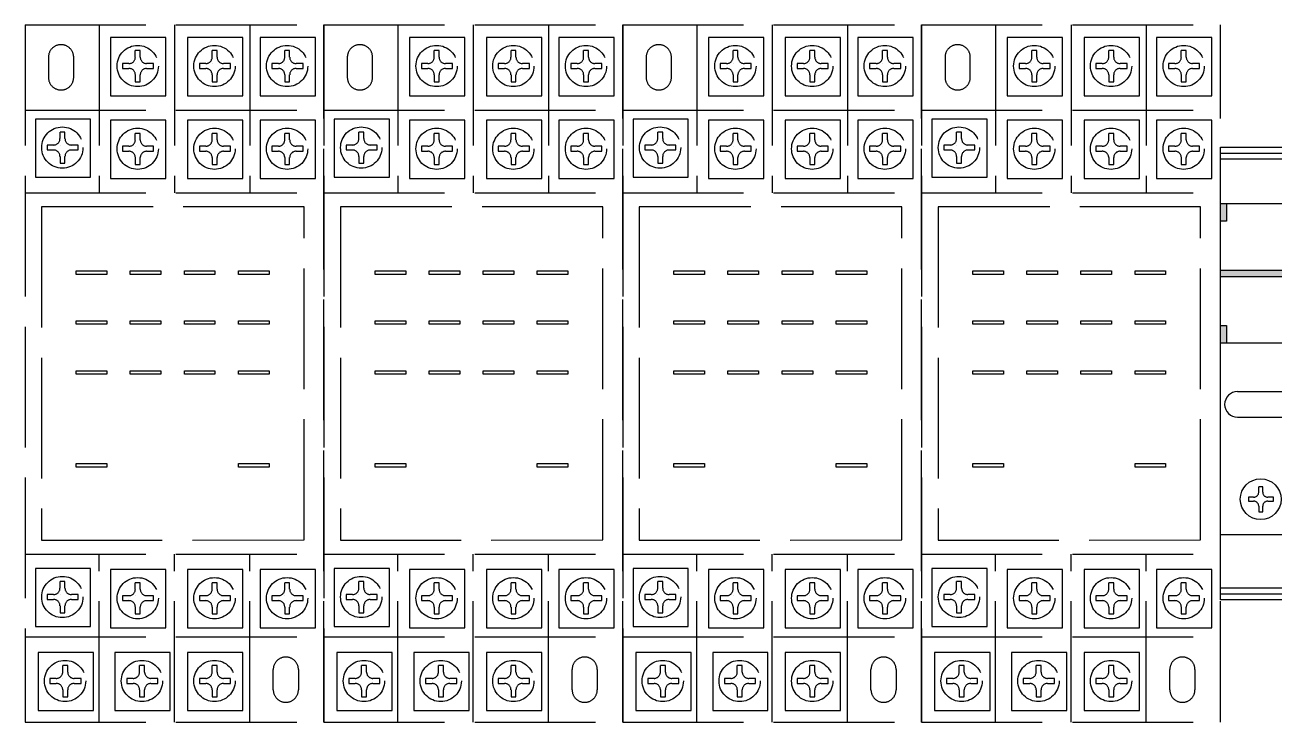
# Model space of a CAD drawing. Extents: x 389647 to 390647, y 333854 to 336054.
# Drawn here: x 389739.8 to 389864, y 334570.9 to 334640.2 of the extents above; entities that cross this region are included whole.
import ezdxf

# ---------------------------------------------------------------- set-up
doc = ezdxf.new("R2010")
doc.units = 0
doc.header["$MEASUREMENT"] = 0
doc.linetypes.add('ACAD_ISO02W100', pattern=[15, 12, -3])
doc.layers.add('Layer1', color=7, linetype='Continuous')
doc.layers.add('文字', color=3, linetype='Continuous')

# ---------------------------------------------------------------- blocks, each defined once
blk = doc.blocks.new('424299176141f1d7f-844f-4b45-918a-d4712c876380')
for points in [[(4.76, 79.85), (4.76, 80.45), (3.01, 80.45), (3.01, 79.85)], [(9.62, 73), (10.28, 73), (10.28, 80.45), (9.62, 80.45)], [(15.15, 80.45), (15.15, 79.85), (16.9, 79.85), (16.9, 80.45)]]:
    blk.add_hatch(color=7).paths.add_polyline_path(points)
at = {"color": 0}
for p, q in [((-21.91, 80.45), (-21.91, 72.45)), ((-21.31, 80.45), (-21.31, 72.45)), ((-16.02, 80.45), (-16.02, 72.45)), ((21.33, 80.45), (21.33, 72.45)), ((21.92, 80.45), (21.92, 72.45)), ((-4.35, 78.75), (-4.35, 72.45)), ((-1.78, 78.75), (-1.78, 72.45))]:
    blk.add_line(p, q, dxfattribs=at)
at = {"color": 0, "elevation": 0}
for points in [[(22.5, 80.45), (22.5, 72.45), (-22.5, 72.45), (-22.5, 80.45)], [(16.9, 80.45), (16.9, 72.45), (3.01, 72.45), (3.01, 80.45)], [(4.76, 80.45), (4.76, 79.85), (3.01, 79.85), (3.01, 80.45)], [(10.28, 80.45), (10.28, 73), (9.62, 73), (9.62, 80.45)], [(16.9, 80.45), (16.9, 79.85), (15.15, 79.85), (15.15, 80.45)]]:
    blk.add_lwpolyline(points, close=True, dxfattribs=at)
at = {"color": 0}
blk.add_arc((-3.07, 78.75), 1.28, 0, 180, dxfattribs=at)
at = {"layer": 'Layer1', "color": 7, "lineweight": -3, "ltscale": 50}
blk.add_circle((-12.5, 76.45), 2.03, dxfattribs=at)
at = {"layer": '文字', "color": 0, "linetype": 'ACAD_ISO02W100'}
for p, q in [((34.65, 199.25), (-34.65, 199.25)), ((-34.65, 199.25), (-34.65, 169.55)), ((-34.65, 199.25), (-34.65, 169.55)), ((-26.18, 199.25), (-26.18, 169.55)), ((-17.96, 199.25), (-17.96, 169.55)), ((17.96, 199.25), (17.96, 169.55)), ((26.18, 199.25), (26.18, 169.55)), ((34.65, 199.25), (34.65, 169.55)), ((-30.81, 196.77), (-30.81, 196.14)), ((-30.32, 196.77), (-30.81, 196.77)), ((-30.32, 196.14), (-30.32, 196.77)), ((-22.46, 197.05), (-22.46, 196.41)), ((-21.97, 197.05), (-22.46, 197.05)), ((-21.97, 196.41), (-21.97, 197.05)), ((22.22, 197.05), (22.22, 196.41)), ((22.71, 197.05), (22.22, 197.05)), ((22.71, 196.41), (22.71, 197.05)), ((-31.45, 195.5), (-32.13, 195.5)), ((-32.13, 195.5), (-32.13, 195.01)), ((-32.13, 195.01), (-31.45, 195.01)), ((-30.32, 195.5), (-30.32, 195.5)), ((-29.68, 195.5), (-29.04, 195.5)), ((-29.68, 195.01), (-29.04, 195.01)), ((-29.04, 195.01), (-29.04, 195.5)), ((-23.1, 195.77), (-23.78, 195.77)), ((-23.78, 195.77), (-23.78, 195.28)), ((-23.78, 195.28), (-23.1, 195.28)), ((-21.97, 195.77), (-21.97, 195.77)), ((-21.34, 195.77), (-20.69, 195.77)), ((-21.34, 195.28), (-20.69, 195.28)), ((-20.69, 195.28), (-20.69, 195.77)), ((21.58, 195.77), (20.9, 195.77)), ((20.9, 195.77), (20.9, 195.28)), ((20.9, 195.28), (21.58, 195.28)), ((22.71, 195.77), (22.71, 195.77)), ((23.35, 195.77), (23.99, 195.77)), ((23.35, 195.28), (23.99, 195.28)), ((23.99, 195.28), (23.99, 195.77)), ((-30.81, 194.37), (-30.81, 193.68)), ((-30.81, 193.68), (-30.32, 193.68)), ((-30.32, 193.68), (-30.32, 194.37)), ((-22.46, 194.64), (-22.46, 193.96)), ((-22.46, 193.96), (-21.97, 193.96)), ((-21.97, 193.96), (-21.97, 194.64)), ((22.22, 194.64), (22.22, 193.96)), ((22.22, 193.96), (22.71, 193.96)), ((22.71, 193.96), (22.71, 194.64)), ((-34.65, 191.89), (-17.96, 191.89)), ((34.65, 191.89), (17.96, 191.89)), ((-30.81, 189.14), (-30.81, 188.5)), ((-30.32, 189.14), (-30.81, 189.14)), ((-30.32, 188.5), (-30.32, 189.14)), ((-22.58, 189.56), (-22.58, 188.92)), ((-22.09, 189.56), (-22.58, 189.56)), ((-22.09, 188.92), (-22.09, 189.56)), ((22.1, 189.56), (22.1, 188.92)), ((22.59, 189.56), (22.1, 189.56)), ((22.59, 188.92), (22.59, 189.56)), ((30.33, 189.56), (30.33, 188.92)), ((30.82, 189.56), (30.33, 189.56)), ((30.82, 188.92), (30.82, 189.56)), ((-31.45, 187.86), (-32.13, 187.86)), ((-32.13, 187.86), (-32.13, 187.37)), ((-30.32, 187.86), (-30.32, 187.86)), ((-29.68, 187.86), (-29.04, 187.86)), ((-29.04, 187.37), (-29.04, 187.86)), ((-23.22, 188.29), (-23.9, 188.29)), ((-23.9, 188.29), (-23.9, 187.8)), ((-23.9, 187.8), (-23.22, 187.8)), ((-22.09, 188.29), (-22.09, 188.29)), ((-21.45, 188.29), (-20.81, 188.29)), ((-21.45, 187.8), (-20.81, 187.8)), ((-20.81, 187.8), (-20.81, 188.29)), ((21.46, 188.29), (20.78, 188.29)), ((20.78, 188.29), (20.78, 187.8)), ((20.78, 187.8), (21.46, 187.8)), ((22.59, 188.29), (22.59, 188.29)), ((23.23, 188.29), (23.87, 188.29)), ((23.23, 187.8), (23.87, 187.8)), ((23.87, 187.8), (23.87, 188.29)), ((29.69, 188.29), (29.01, 188.29)), ((29.01, 188.29), (29.01, 187.8)), ((29.01, 187.8), (29.69, 187.8)), ((30.82, 188.29), (30.82, 188.29)), ((31.45, 188.29), (32.1, 188.29)), ((31.45, 187.8), (32.1, 187.8)), ((32.1, 187.8), (32.1, 188.29)), ((-32.13, 187.37), (-31.45, 187.37)), ((-30.81, 186.73), (-30.81, 186.04)), ((-30.32, 186.04), (-30.32, 186.73)), ((-29.68, 187.37), (-29.04, 187.37)), ((-22.58, 187.16), (-22.58, 186.47)), ((-22.58, 186.47), (-22.09, 186.47)), ((-22.09, 186.47), (-22.09, 187.16)), ((22.1, 187.16), (22.1, 186.47)), ((22.1, 186.47), (22.59, 186.47)), ((22.59, 186.47), (22.59, 187.16)), ((30.33, 187.16), (30.33, 186.47)), ((30.33, 186.47), (30.82, 186.47)), ((30.82, 186.47), (30.82, 187.16)), ((-30.81, 186.04), (-30.32, 186.04)), ((-34.65, 184.4), (-17.96, 184.4)), ((34.65, 184.4), (17.96, 184.4)), ((-30.81, 181.92), (-30.81, 181.29)), ((-30.32, 181.92), (-30.81, 181.92)), ((-30.32, 181.29), (-30.32, 181.92)), ((-22.58, 181.92), (-22.58, 181.29)), ((-22.09, 181.92), (-22.58, 181.92)), ((-22.09, 181.29), (-22.09, 181.92)), ((22.1, 181.92), (22.1, 181.29)), ((22.59, 181.92), (22.1, 181.92)), ((22.59, 181.29), (22.59, 181.92)), ((30.33, 181.92), (30.33, 181.29)), ((30.82, 181.92), (30.33, 181.92)), ((30.82, 181.29), (30.82, 181.92)), ((-31.45, 180.65), (-32.13, 180.65)), ((-32.13, 180.65), (-32.13, 180.16)), ((-32.13, 180.16), (-31.45, 180.16)), ((-30.32, 180.65), (-30.32, 180.65)), ((-29.68, 180.65), (-29.04, 180.65)), ((-29.68, 180.16), (-29.04, 180.16)), ((-29.04, 180.16), (-29.04, 180.65)), ((-23.22, 180.65), (-23.9, 180.65)), ((-23.9, 180.65), (-23.9, 180.16)), ((-23.9, 180.16), (-23.22, 180.16)), ((-22.09, 180.65), (-22.09, 180.65)), ((-21.45, 180.65), (-20.81, 180.65)), ((-21.45, 180.16), (-20.81, 180.16)), ((-20.81, 180.16), (-20.81, 180.65)), ((21.46, 180.65), (20.78, 180.65)), ((20.78, 180.65), (20.78, 180.16)), ((20.78, 180.16), (21.46, 180.16)), ((22.59, 180.65), (22.59, 180.65)), ((23.23, 180.65), (23.87, 180.65)), ((23.23, 180.16), (23.87, 180.16)), ((23.87, 180.16), (23.87, 180.65)), ((29.69, 180.65), (29.01, 180.65)), ((29.01, 180.65), (29.01, 180.16)), ((29.01, 180.16), (29.69, 180.16)), ((30.82, 180.65), (30.82, 180.65)), ((31.45, 180.65), (32.1, 180.65)), ((31.45, 180.16), (32.1, 180.16)), ((32.1, 180.16), (32.1, 180.65)), ((-30.81, 179.52), (-30.81, 178.83)), ((-30.81, 178.83), (-30.32, 178.83)), ((-30.32, 178.83), (-30.32, 179.52)), ((-22.58, 179.52), (-22.58, 178.83)), ((-22.58, 178.83), (-22.09, 178.83)), ((-22.09, 178.83), (-22.09, 179.52)), ((22.1, 179.52), (22.1, 178.83)), ((22.1, 178.83), (22.59, 178.83)), ((22.59, 178.83), (22.59, 179.52)), ((30.33, 179.52), (30.33, 178.83)), ((30.33, 178.83), (30.82, 178.83)), ((30.82, 178.83), (30.82, 179.52)), ((-34.65, 176.92), (-17.96, 176.92)), ((34.65, 176.92), (17.96, 176.92)), ((-22.58, 174.71), (-22.58, 174.07)), ((-22.09, 174.71), (-22.58, 174.71)), ((-22.09, 174.07), (-22.09, 174.71)), ((22.1, 174.71), (22.1, 174.07)), ((22.59, 174.71), (22.1, 174.71)), ((22.59, 174.07), (22.59, 174.71)), ((30.33, 174.71), (30.33, 174.07)), ((30.82, 174.71), (30.33, 174.71)), ((30.82, 174.07), (30.82, 174.71)), ((-23.22, 173.44), (-23.9, 173.44)), ((-23.9, 173.44), (-23.9, 172.95)), ((-23.9, 172.95), (-23.22, 172.95)), ((-22.09, 173.44), (-22.09, 173.44)), ((-21.45, 173.44), (-20.81, 173.44)), ((-21.45, 172.95), (-20.81, 172.95)), ((-20.81, 172.95), (-20.81, 173.44)), ((21.46, 173.44), (20.78, 173.44)), ((20.78, 173.44), (20.78, 172.95)), ((20.78, 172.95), (21.46, 172.95)), ((22.59, 173.44), (22.59, 173.44)), ((23.23, 173.44), (23.87, 173.44)), ((23.23, 172.95), (23.87, 172.95)), ((23.87, 172.95), (23.87, 173.44)), ((29.69, 173.44), (29.01, 173.44)), ((29.01, 173.44), (29.01, 172.95)), ((29.01, 172.95), (29.69, 172.95)), ((30.82, 173.44), (30.82, 173.44)), ((31.45, 173.44), (32.1, 173.44)), ((31.45, 172.95), (32.1, 172.95)), ((32.1, 172.95), (32.1, 173.44)), ((-22.58, 172.31), (-22.58, 171.62)), ((-22.58, 171.62), (-22.09, 171.62)), ((-22.09, 171.62), (-22.09, 172.31)), ((22.1, 172.31), (22.1, 171.62)), ((22.1, 171.62), (22.59, 171.62)), ((22.59, 171.62), (22.59, 172.31)), ((30.33, 172.31), (30.33, 171.62)), ((30.33, 171.62), (30.82, 171.62)), ((30.82, 171.62), (30.82, 172.31)), ((-34.65, 169.55), (34.65, 169.55)), ((34.65, 169.55), (-34.65, 169.55)), ((-34.65, 169.55), (-34.65, 139.85)), ((-34.65, 169.55), (-34.65, 139.85)), ((-26.18, 169.55), (-26.18, 139.85)), ((-17.96, 169.55), (-17.96, 139.85)), ((17.96, 169.55), (17.96, 139.85)), ((26.18, 169.55), (26.18, 139.85)), ((34.65, 169.55), (34.65, 139.85)), ((-30.81, 167.07), (-30.81, 166.44)), ((-30.32, 167.07), (-30.81, 167.07)), ((-30.32, 166.44), (-30.32, 167.07)), ((-22.46, 167.35), (-22.46, 166.71)), ((-21.97, 167.35), (-22.46, 167.35)), ((-21.97, 166.71), (-21.97, 167.35)), ((22.22, 167.35), (22.22, 166.71)), ((22.71, 167.35), (22.22, 167.35)), ((22.71, 166.71), (22.71, 167.35)), ((-31.45, 165.8), (-32.13, 165.8)), ((-32.13, 165.8), (-32.13, 165.31)), ((-32.13, 165.31), (-31.45, 165.31)), ((-30.32, 165.8), (-30.32, 165.8)), ((-29.68, 165.8), (-29.04, 165.8)), ((-29.68, 165.31), (-29.04, 165.31)), ((-29.04, 165.31), (-29.04, 165.8)), ((-23.1, 166.07), (-23.78, 166.07)), ((-23.78, 166.07), (-23.78, 165.58)), ((-23.78, 165.58), (-23.1, 165.58)), ((-21.97, 166.07), (-21.97, 166.07)), ((-21.34, 166.07), (-20.69, 166.07)), ((-21.34, 165.58), (-20.69, 165.58)), ((-20.69, 165.58), (-20.69, 166.07)), ((21.58, 166.07), (20.9, 166.07)), ((20.9, 166.07), (20.9, 165.58)), ((20.9, 165.58), (21.58, 165.58)), ((22.71, 166.07), (22.71, 166.07)), ((23.35, 166.07), (23.99, 166.07)), ((23.35, 165.58), (23.99, 165.58)), ((23.99, 165.58), (23.99, 166.07)), ((-30.81, 164.67), (-30.81, 163.98)), ((-30.81, 163.98), (-30.32, 163.98)), ((-30.32, 163.98), (-30.32, 164.67)), ((-22.46, 164.94), (-22.46, 164.26)), ((-22.46, 164.26), (-21.97, 164.26)), ((-21.97, 164.26), (-21.97, 164.94)), ((22.22, 164.94), (22.22, 164.26)), ((22.22, 164.26), (22.71, 164.26)), ((22.71, 164.26), (22.71, 164.94)), ((-34.65, 162.19), (-17.96, 162.19)), ((34.65, 162.19), (17.96, 162.19)), ((-30.81, 159.44), (-30.81, 158.8)), ((-30.32, 159.44), (-30.81, 159.44)), ((-30.32, 158.8), (-30.32, 159.44)), ((-22.58, 159.86), (-22.58, 159.22)), ((-22.09, 159.86), (-22.58, 159.86)), ((-22.09, 159.22), (-22.09, 159.86)), ((22.1, 159.86), (22.1, 159.22)), ((22.59, 159.86), (22.1, 159.86)), ((22.59, 159.22), (22.59, 159.86)), ((30.33, 159.86), (30.33, 159.22)), ((30.82, 159.86), (30.33, 159.86)), ((30.82, 159.22), (30.82, 159.86)), ((-31.45, 158.16), (-32.13, 158.16)), ((-32.13, 158.16), (-32.13, 157.67)), ((-32.13, 157.67), (-31.45, 157.67)), ((-30.32, 158.16), (-30.32, 158.16)), ((-29.68, 158.16), (-29.04, 158.16)), ((-29.68, 157.67), (-29.04, 157.67)), ((-29.04, 157.67), (-29.04, 158.16)), ((-23.22, 158.59), (-23.9, 158.59)), ((-23.9, 158.59), (-23.9, 158.1)), ((-23.9, 158.1), (-23.22, 158.1)), ((-22.09, 158.59), (-22.09, 158.59)), ((-21.45, 158.59), (-20.81, 158.59)), ((-21.45, 158.1), (-20.81, 158.1)), ((-20.81, 158.1), (-20.81, 158.59)), ((21.46, 158.59), (20.78, 158.59)), ((20.78, 158.59), (20.78, 158.1)), ((20.78, 158.1), (21.46, 158.1)), ((22.59, 158.59), (22.59, 158.59)), ((23.23, 158.59), (23.87, 158.59)), ((23.23, 158.1), (23.87, 158.1)), ((23.87, 158.1), (23.87, 158.59)), ((29.69, 158.59), (29.01, 158.59)), ((29.01, 158.59), (29.01, 158.1)), ((29.01, 158.1), (29.69, 158.1)), ((30.82, 158.59), (30.82, 158.59)), ((31.45, 158.59), (32.1, 158.59)), ((31.45, 158.1), (32.1, 158.1)), ((32.1, 158.1), (32.1, 158.59)), ((-30.81, 157.03), (-30.81, 156.34)), ((-30.32, 156.34), (-30.32, 157.03)), ((-22.58, 157.46), (-22.58, 156.77)), ((-22.58, 156.77), (-22.09, 156.77)), ((-22.09, 156.77), (-22.09, 157.46)), ((22.1, 157.46), (22.1, 156.77)), ((22.1, 156.77), (22.59, 156.77)), ((22.59, 156.77), (22.59, 157.46)), ((30.33, 157.46), (30.33, 156.77)), ((30.33, 156.77), (30.82, 156.77)), ((30.82, 156.77), (30.82, 157.46)), ((-30.81, 156.34), (-30.32, 156.34)), ((-34.65, 154.7), (-17.96, 154.7)), ((34.65, 154.7), (17.96, 154.7)), ((-30.81, 152.22), (-30.81, 151.59)), ((-30.32, 152.22), (-30.81, 152.22)), ((-30.32, 151.59), (-30.32, 152.22)), ((-22.58, 152.22), (-22.58, 151.59)), ((-22.09, 152.22), (-22.58, 152.22)), ((-22.09, 151.59), (-22.09, 152.22)), ((22.1, 152.22), (22.1, 151.59)), ((22.59, 152.22), (22.1, 152.22)), ((22.59, 151.59), (22.59, 152.22)), ((30.33, 152.22), (30.33, 151.59)), ((30.82, 152.22), (30.33, 152.22)), ((30.82, 151.59), (30.82, 152.22)), ((-31.45, 150.95), (-32.13, 150.95)), ((-32.13, 150.95), (-32.13, 150.46)), ((-32.13, 150.46), (-31.45, 150.46)), ((-30.32, 150.95), (-30.32, 150.95)), ((-29.68, 150.95), (-29.04, 150.95)), ((-29.68, 150.46), (-29.04, 150.46)), ((-29.04, 150.46), (-29.04, 150.95)), ((-23.22, 150.95), (-23.9, 150.95)), ((-23.9, 150.95), (-23.9, 150.46)), ((-23.9, 150.46), (-23.22, 150.46)), ((-22.09, 150.95), (-22.09, 150.95)), ((-21.45, 150.95), (-20.81, 150.95)), ((-21.45, 150.46), (-20.81, 150.46)), ((-20.81, 150.46), (-20.81, 150.95)), ((21.46, 150.95), (20.78, 150.95)), ((20.78, 150.95), (20.78, 150.46)), ((20.78, 150.46), (21.46, 150.46)), ((22.59, 150.95), (22.59, 150.95)), ((23.23, 150.95), (23.87, 150.95)), ((23.23, 150.46), (23.87, 150.46)), ((23.87, 150.46), (23.87, 150.95)), ((29.69, 150.95), (29.01, 150.95)), ((29.01, 150.95), (29.01, 150.46)), ((29.01, 150.46), (29.69, 150.46)), ((30.82, 150.95), (30.82, 150.95)), ((31.45, 150.95), (32.1, 150.95)), ((31.45, 150.46), (32.1, 150.46)), ((32.1, 150.46), (32.1, 150.95)), ((-30.81, 149.82), (-30.81, 149.13)), ((-30.81, 149.13), (-30.32, 149.13)), ((-30.32, 149.13), (-30.32, 149.82)), ((-22.58, 149.82), (-22.58, 149.13)), ((-22.58, 149.13), (-22.09, 149.13)), ((-22.09, 149.13), (-22.09, 149.82)), ((22.1, 149.82), (22.1, 149.13)), ((22.1, 149.13), (22.59, 149.13)), ((22.59, 149.13), (22.59, 149.82)), ((30.33, 149.82), (30.33, 149.13)), ((30.33, 149.13), (30.82, 149.13)), ((30.82, 149.13), (30.82, 149.82)), ((-34.65, 147.22), (-17.96, 147.22)), ((34.65, 147.22), (17.96, 147.22)), ((-22.58, 145.01), (-22.58, 144.37)), ((-22.09, 145.01), (-22.58, 145.01)), ((-22.09, 144.37), (-22.09, 145.01)), ((22.1, 145.01), (22.1, 144.37)), ((22.59, 145.01), (22.1, 145.01)), ((22.59, 144.37), (22.59, 145.01)), ((30.33, 145.01), (30.33, 144.37)), ((30.82, 145.01), (30.33, 145.01)), ((30.82, 144.37), (30.82, 145.01)), ((-23.22, 143.74), (-23.9, 143.74)), ((-23.9, 143.74), (-23.9, 143.25)), ((-23.9, 143.25), (-23.22, 143.25)), ((-22.09, 143.74), (-22.09, 143.74)), ((-21.45, 143.74), (-20.81, 143.74)), ((-21.45, 143.25), (-20.81, 143.25)), ((-20.81, 143.25), (-20.81, 143.74)), ((21.46, 143.74), (20.78, 143.74)), ((20.78, 143.74), (20.78, 143.25)), ((20.78, 143.25), (21.46, 143.25)), ((22.59, 143.74), (22.59, 143.74)), ((23.23, 143.74), (23.87, 143.74)), ((23.23, 143.25), (23.87, 143.25)), ((23.87, 143.25), (23.87, 143.74)), ((29.69, 143.74), (29.01, 143.74)), ((29.01, 143.74), (29.01, 143.25)), ((29.01, 143.25), (29.69, 143.25)), ((30.82, 143.74), (30.82, 143.74)), ((31.45, 143.74), (32.1, 143.74)), ((31.45, 143.25), (32.1, 143.25)), ((32.1, 143.25), (32.1, 143.74)), ((-22.58, 142.61), (-22.58, 141.92)), ((-22.58, 141.92), (-22.09, 141.92)), ((-22.09, 141.92), (-22.09, 142.61)), ((22.1, 142.61), (22.1, 141.92)), ((22.1, 141.92), (22.59, 141.92)), ((22.59, 141.92), (22.59, 142.61)), ((30.33, 142.61), (30.33, 141.92)), ((30.33, 141.92), (30.82, 141.92)), ((30.82, 141.92), (30.82, 142.61)), ((-34.65, 139.85), (34.65, 139.85)), ((34.65, 139.85), (-34.65, 139.85)), ((-34.65, 139.85), (-34.65, 110.15)), ((-34.65, 139.85), (-34.65, 110.15)), ((-26.18, 139.85), (-26.18, 110.15)), ((-17.96, 139.85), (-17.96, 110.15)), ((17.96, 139.85), (17.96, 110.15)), ((26.18, 139.85), (26.18, 110.15)), ((34.65, 139.85), (34.65, 110.15)), ((-30.81, 137.37), (-30.81, 136.74)), ((-30.32, 137.37), (-30.81, 137.37)), ((-30.32, 136.74), (-30.32, 137.37)), ((-22.46, 137.65), (-22.46, 137.01)), ((-21.97, 137.65), (-22.46, 137.65)), ((-21.97, 137.01), (-21.97, 137.65)), ((22.22, 137.65), (22.22, 137.01)), ((22.71, 137.65), (22.22, 137.65)), ((22.71, 137.01), (22.71, 137.65)), ((-31.45, 136.1), (-32.13, 136.1)), ((-32.13, 136.1), (-32.13, 135.61)), ((-32.13, 135.61), (-31.45, 135.61)), ((-30.32, 136.1), (-30.32, 136.1)), ((-29.68, 136.1), (-29.04, 136.1)), ((-29.68, 135.61), (-29.04, 135.61)), ((-29.04, 135.61), (-29.04, 136.1)), ((-23.1, 136.37), (-23.78, 136.37)), ((-23.78, 136.37), (-23.78, 135.88)), ((-23.78, 135.88), (-23.1, 135.88)), ((-21.97, 136.37), (-21.97, 136.37)), ((-21.34, 136.37), (-20.69, 136.37)), ((-21.34, 135.88), (-20.69, 135.88)), ((-20.69, 135.88), (-20.69, 136.37)), ((21.58, 136.37), (20.9, 136.37)), ((20.9, 136.37), (20.9, 135.88)), ((20.9, 135.88), (21.58, 135.88)), ((22.71, 136.37), (22.71, 136.37)), ((23.35, 136.37), (23.99, 136.37)), ((23.35, 135.88), (23.99, 135.88)), ((23.99, 135.88), (23.99, 136.37)), ((-30.81, 134.97), (-30.81, 134.28)), ((-30.81, 134.28), (-30.32, 134.28)), ((-30.32, 134.28), (-30.32, 134.97)), ((-22.46, 135.24), (-22.46, 134.56)), ((-22.46, 134.56), (-21.97, 134.56)), ((-21.97, 134.56), (-21.97, 135.24)), ((22.22, 135.24), (22.22, 134.56)), ((22.22, 134.56), (22.71, 134.56)), ((22.71, 134.56), (22.71, 135.24)), ((-34.65, 132.49), (-17.96, 132.49)), ((34.65, 132.49), (17.96, 132.49)), ((-30.81, 129.74), (-30.81, 129.1)), ((-30.32, 129.74), (-30.81, 129.74)), ((-30.32, 129.1), (-30.32, 129.74)), ((-22.58, 130.16), (-22.58, 129.52)), ((-22.09, 130.16), (-22.58, 130.16)), ((-22.09, 129.52), (-22.09, 130.16)), ((22.1, 130.16), (22.1, 129.52)), ((22.59, 130.16), (22.1, 130.16)), ((22.59, 129.52), (22.59, 130.16)), ((30.33, 130.16), (30.33, 129.52)), ((30.82, 130.16), (30.33, 130.16)), ((30.82, 129.52), (30.82, 130.16)), ((-31.45, 128.46), (-32.13, 128.46)), ((-32.13, 128.46), (-32.13, 127.97)), ((-32.13, 127.97), (-31.45, 127.97)), ((-30.32, 128.46), (-30.32, 128.46)), ((-29.68, 128.46), (-29.04, 128.46)), ((-29.68, 127.97), (-29.04, 127.97)), ((-29.04, 127.97), (-29.04, 128.46)), ((-23.22, 128.89), (-23.9, 128.89)), ((-23.9, 128.89), (-23.9, 128.4)), ((-23.9, 128.4), (-23.22, 128.4)), ((-22.09, 128.89), (-22.09, 128.89)), ((-21.45, 128.89), (-20.81, 128.89)), ((-21.45, 128.4), (-20.81, 128.4)), ((-20.81, 128.4), (-20.81, 128.89)), ((21.46, 128.89), (20.78, 128.89)), ((20.78, 128.89), (20.78, 128.4)), ((20.78, 128.4), (21.46, 128.4)), ((22.59, 128.89), (22.59, 128.89)), ((23.23, 128.89), (23.87, 128.89)), ((23.23, 128.4), (23.87, 128.4)), ((23.87, 128.4), (23.87, 128.89)), ((29.69, 128.89), (29.01, 128.89)), ((29.01, 128.89), (29.01, 128.4)), ((29.01, 128.4), (29.69, 128.4)), ((30.82, 128.89), (30.82, 128.89)), ((31.45, 128.89), (32.1, 128.89)), ((31.45, 128.4), (32.1, 128.4)), ((32.1, 128.4), (32.1, 128.89)), ((-30.81, 127.33), (-30.81, 126.64)), ((-30.81, 126.64), (-30.32, 126.64)), ((-30.32, 126.64), (-30.32, 127.33)), ((-22.58, 127.76), (-22.58, 127.07)), ((-22.58, 127.07), (-22.09, 127.07)), ((-22.09, 127.07), (-22.09, 127.76)), ((22.1, 127.76), (22.1, 127.07)), ((22.1, 127.07), (22.59, 127.07)), ((22.59, 127.07), (22.59, 127.76)), ((30.33, 127.76), (30.33, 127.07)), ((30.33, 127.07), (30.82, 127.07)), ((30.82, 127.07), (30.82, 127.76)), ((-34.65, 125), (-17.96, 125)), ((34.65, 125), (17.96, 125)), ((-30.81, 122.52), (-30.81, 121.89)), ((-30.32, 122.52), (-30.81, 122.52)), ((-30.32, 121.89), (-30.32, 122.52)), ((-22.58, 122.52), (-22.58, 121.89)), ((-22.09, 122.52), (-22.58, 122.52)), ((-22.09, 121.89), (-22.09, 122.52)), ((22.1, 122.52), (22.1, 121.89)), ((22.59, 122.52), (22.1, 122.52)), ((22.59, 121.89), (22.59, 122.52)), ((30.33, 122.52), (30.33, 121.89)), ((30.82, 122.52), (30.33, 122.52)), ((30.82, 121.89), (30.82, 122.52)), ((-31.45, 121.25), (-32.13, 121.25)), ((-32.13, 121.25), (-32.13, 120.76)), ((-32.13, 120.76), (-31.45, 120.76)), ((-30.32, 121.25), (-30.32, 121.25)), ((-29.68, 121.25), (-29.04, 121.25)), ((-29.68, 120.76), (-29.04, 120.76)), ((-29.04, 120.76), (-29.04, 121.25)), ((-23.22, 121.25), (-23.9, 121.25)), ((-23.9, 121.25), (-23.9, 120.76)), ((-23.9, 120.76), (-23.22, 120.76)), ((-22.09, 121.25), (-22.09, 121.25)), ((-21.45, 121.25), (-20.81, 121.25)), ((-21.45, 120.76), (-20.81, 120.76)), ((-20.81, 120.76), (-20.81, 121.25)), ((21.46, 121.25), (20.78, 121.25)), ((20.78, 121.25), (20.78, 120.76)), ((20.78, 120.76), (21.46, 120.76)), ((22.59, 121.25), (22.59, 121.25)), ((23.23, 121.25), (23.87, 121.25)), ((23.23, 120.76), (23.87, 120.76)), ((23.87, 120.76), (23.87, 121.25)), ((29.69, 121.25), (29.01, 121.25)), ((29.01, 121.25), (29.01, 120.76)), ((29.01, 120.76), (29.69, 120.76)), ((30.82, 121.25), (30.82, 121.25)), ((31.45, 121.25), (32.1, 121.25)), ((31.45, 120.76), (32.1, 120.76)), ((32.1, 120.76), (32.1, 121.25)), ((-30.81, 120.12), (-30.81, 119.43)), ((-30.81, 119.43), (-30.32, 119.43)), ((-30.32, 119.43), (-30.32, 120.12)), ((-22.58, 120.12), (-22.58, 119.43)), ((-22.58, 119.43), (-22.09, 119.43)), ((-22.09, 119.43), (-22.09, 120.12)), ((22.1, 120.12), (22.1, 119.43)), ((22.1, 119.43), (22.59, 119.43)), ((22.59, 119.43), (22.59, 120.12)), ((30.33, 120.12), (30.33, 119.43)), ((30.33, 119.43), (30.82, 119.43)), ((30.82, 119.43), (30.82, 120.12)), ((-34.65, 117.52), (-17.96, 117.52)), ((34.65, 117.52), (17.96, 117.52)), ((-22.58, 115.31), (-22.58, 114.67)), ((-22.09, 115.31), (-22.58, 115.31)), ((-22.09, 114.67), (-22.09, 115.31)), ((22.1, 115.31), (22.1, 114.67)), ((22.59, 115.31), (22.1, 115.31)), ((22.59, 114.67), (22.59, 115.31)), ((30.33, 115.31), (30.33, 114.67)), ((30.82, 115.31), (30.33, 115.31)), ((30.82, 114.67), (30.82, 115.31)), ((-23.22, 114.04), (-23.9, 114.04)), ((-23.9, 114.04), (-23.9, 113.55)), ((-23.9, 113.55), (-23.22, 113.55)), ((-22.09, 114.04), (-22.09, 114.04)), ((-21.45, 114.04), (-20.81, 114.04)), ((-21.45, 113.55), (-20.81, 113.55)), ((-20.81, 113.55), (-20.81, 114.04)), ((21.46, 114.04), (20.78, 114.04)), ((20.78, 114.04), (20.78, 113.55)), ((20.78, 113.55), (21.46, 113.55)), ((22.59, 114.04), (22.59, 114.04)), ((23.23, 114.04), (23.87, 114.04)), ((23.23, 113.55), (23.87, 113.55)), ((23.87, 113.55), (23.87, 114.04)), ((29.69, 114.04), (29.01, 114.04)), ((29.01, 114.04), (29.01, 113.55)), ((29.01, 113.55), (29.69, 113.55)), ((30.82, 114.04), (30.82, 114.04)), ((31.45, 114.04), (32.1, 114.04)), ((31.45, 113.55), (32.1, 113.55)), ((32.1, 113.55), (32.1, 114.04)), ((-22.58, 112.91), (-22.58, 112.22)), ((-22.58, 112.22), (-22.09, 112.22)), ((-22.09, 112.22), (-22.09, 112.91)), ((22.1, 112.91), (22.1, 112.22)), ((22.1, 112.22), (22.59, 112.22)), ((22.59, 112.22), (22.59, 112.91)), ((30.33, 112.91), (30.33, 112.22)), ((30.33, 112.22), (30.82, 112.22)), ((30.82, 112.22), (30.82, 112.91)), ((-34.65, 110.15), (34.65, 110.15)), ((34.65, 110.15), (-34.65, 110.15)), ((-34.65, 110.15), (-34.65, 80.45)), ((-34.65, 110.15), (-34.65, 80.45)), ((-26.18, 110.15), (-26.18, 80.45)), ((-17.96, 110.15), (-17.96, 80.45)), ((17.96, 110.15), (17.96, 80.45)), ((26.18, 110.15), (26.18, 80.45)), ((34.65, 110.15), (34.65, 80.45)), ((-30.81, 107.67), (-30.81, 107.04)), ((-30.32, 107.67), (-30.81, 107.67)), ((-30.32, 107.04), (-30.32, 107.67)), ((-22.46, 107.95), (-22.46, 107.31)), ((-21.97, 107.95), (-22.46, 107.95)), ((-21.97, 107.31), (-21.97, 107.95)), ((22.22, 107.95), (22.22, 107.31)), ((22.71, 107.95), (22.22, 107.95)), ((22.71, 107.31), (22.71, 107.95)), ((-31.45, 106.4), (-32.13, 106.4)), ((-32.13, 106.4), (-32.13, 105.91)), ((-32.13, 105.91), (-31.45, 105.91)), ((-30.32, 106.4), (-30.32, 106.4)), ((-29.68, 106.4), (-29.04, 106.4)), ((-29.68, 105.91), (-29.04, 105.91)), ((-29.04, 105.91), (-29.04, 106.4)), ((-23.1, 106.67), (-23.78, 106.67)), ((-23.78, 106.67), (-23.78, 106.18)), ((-23.78, 106.18), (-23.1, 106.18)), ((-22.46, 105.54), (-22.46, 104.86)), ((-21.97, 106.67), (-21.97, 106.67)), ((-21.97, 104.86), (-21.97, 105.54)), ((-21.34, 106.67), (-20.69, 106.67)), ((-21.34, 106.18), (-20.69, 106.18)), ((-20.69, 106.18), (-20.69, 106.67)), ((21.58, 106.67), (20.9, 106.67)), ((20.9, 106.67), (20.9, 106.18)), ((20.9, 106.18), (21.58, 106.18)), ((22.22, 105.54), (22.22, 104.86)), ((22.71, 106.67), (22.71, 106.67)), ((22.71, 104.86), (22.71, 105.54)), ((23.35, 106.67), (23.99, 106.67)), ((23.35, 106.18), (23.99, 106.18)), ((23.99, 106.18), (23.99, 106.67)), ((-30.81, 105.27), (-30.81, 104.58)), ((-30.81, 104.58), (-30.32, 104.58)), ((-30.32, 104.58), (-30.32, 105.27)), ((-22.46, 104.86), (-21.97, 104.86)), ((22.22, 104.86), (22.71, 104.86)), ((-34.65, 102.79), (-17.96, 102.79)), ((34.65, 102.79), (17.96, 102.79)), ((-30.81, 100.04), (-30.81, 99.4)), ((-30.32, 100.04), (-30.81, 100.04)), ((-30.32, 99.4), (-30.32, 100.04)), ((-22.58, 100.46), (-22.58, 99.82)), ((-22.09, 100.46), (-22.58, 100.46)), ((-22.09, 99.82), (-22.09, 100.46)), ((22.1, 100.46), (22.1, 99.82)), ((22.59, 100.46), (22.1, 100.46)), ((22.59, 99.82), (22.59, 100.46)), ((30.33, 100.46), (30.33, 99.82)), ((30.82, 100.46), (30.33, 100.46)), ((30.82, 99.82), (30.82, 100.46)), ((-31.45, 98.76), (-32.13, 98.76)), ((-32.13, 98.76), (-32.13, 98.27)), ((-32.13, 98.27), (-31.45, 98.27)), ((-30.32, 98.76), (-30.32, 98.76)), ((-29.68, 98.76), (-29.04, 98.76)), ((-29.68, 98.27), (-29.04, 98.27)), ((-29.04, 98.27), (-29.04, 98.76)), ((-23.22, 99.19), (-23.9, 99.19)), ((-23.9, 99.19), (-23.9, 98.7)), ((-23.9, 98.7), (-23.22, 98.7)), ((-22.09, 99.19), (-22.09, 99.19)), ((-21.45, 99.19), (-20.81, 99.19)), ((-21.45, 98.7), (-20.81, 98.7)), ((-20.81, 98.7), (-20.81, 99.19)), ((21.46, 99.19), (20.78, 99.19)), ((20.78, 99.19), (20.78, 98.7)), ((20.78, 98.7), (21.46, 98.7)), ((22.59, 99.19), (22.59, 99.19)), ((23.23, 99.19), (23.87, 99.19)), ((23.23, 98.7), (23.87, 98.7)), ((23.87, 98.7), (23.87, 99.19)), ((29.69, 99.19), (29.01, 99.19)), ((29.01, 99.19), (29.01, 98.7)), ((29.01, 98.7), (29.69, 98.7)), ((30.82, 99.19), (30.82, 99.19)), ((31.45, 99.19), (32.1, 99.19)), ((31.45, 98.7), (32.1, 98.7)), ((32.1, 98.7), (32.1, 99.19)), ((-30.81, 97.63), (-30.81, 96.94)), ((-30.81, 96.94), (-30.32, 96.94)), ((-30.32, 96.94), (-30.32, 97.63)), ((-22.58, 98.06), (-22.58, 97.37)), ((-22.58, 97.37), (-22.09, 97.37)), ((-22.09, 97.37), (-22.09, 98.06)), ((22.1, 98.06), (22.1, 97.37)), ((22.1, 97.37), (22.59, 97.37)), ((22.59, 97.37), (22.59, 98.06)), ((30.33, 98.06), (30.33, 97.37)), ((30.33, 97.37), (30.82, 97.37)), ((30.82, 97.37), (30.82, 98.06)), ((-34.65, 95.3), (-17.96, 95.3)), ((34.65, 95.3), (17.96, 95.3)), ((-30.81, 92.82), (-30.81, 92.19)), ((-30.32, 92.82), (-30.81, 92.82)), ((-30.32, 92.19), (-30.32, 92.82)), ((-22.58, 92.82), (-22.58, 92.19)), ((-22.09, 92.82), (-22.58, 92.82)), ((-22.09, 92.19), (-22.09, 92.82)), ((22.1, 92.82), (22.1, 92.19)), ((22.59, 92.82), (22.1, 92.82)), ((22.59, 92.19), (22.59, 92.82)), ((30.33, 92.82), (30.33, 92.19)), ((30.82, 92.82), (30.33, 92.82)), ((30.82, 92.19), (30.82, 92.82)), ((-31.45, 91.55), (-32.13, 91.55)), ((-32.13, 91.55), (-32.13, 91.06)), ((-32.13, 91.06), (-31.45, 91.06)), ((-30.32, 91.55), (-30.32, 91.55)), ((-29.68, 91.55), (-29.04, 91.55)), ((-29.68, 91.06), (-29.04, 91.06)), ((-29.04, 91.06), (-29.04, 91.55)), ((-23.22, 91.55), (-23.9, 91.55)), ((-23.9, 91.55), (-23.9, 91.06)), ((-23.9, 91.06), (-23.22, 91.06)), ((-22.09, 91.55), (-22.09, 91.55)), ((-21.45, 91.55), (-20.81, 91.55)), ((-21.45, 91.06), (-20.81, 91.06)), ((-20.81, 91.06), (-20.81, 91.55)), ((21.46, 91.55), (20.78, 91.55)), ((20.78, 91.55), (20.78, 91.06)), ((20.78, 91.06), (21.46, 91.06)), ((22.59, 91.55), (22.59, 91.55)), ((23.23, 91.55), (23.87, 91.55)), ((23.23, 91.06), (23.87, 91.06)), ((23.87, 91.06), (23.87, 91.55)), ((29.69, 91.55), (29.01, 91.55)), ((29.01, 91.55), (29.01, 91.06)), ((29.01, 91.06), (29.69, 91.06)), ((30.82, 91.55), (30.82, 91.55)), ((31.45, 91.55), (32.1, 91.55)), ((31.45, 91.06), (32.1, 91.06)), ((32.1, 91.06), (32.1, 91.55)), ((-30.81, 90.42), (-30.81, 89.73)), ((-30.81, 89.73), (-30.32, 89.73)), ((-30.32, 89.73), (-30.32, 90.42)), ((-22.58, 90.42), (-22.58, 89.73)), ((-22.58, 89.73), (-22.09, 89.73)), ((-22.09, 89.73), (-22.09, 90.42)), ((22.1, 90.42), (22.1, 89.73)), ((22.1, 89.73), (22.59, 89.73)), ((22.59, 89.73), (22.59, 90.42)), ((30.33, 90.42), (30.33, 89.73)), ((30.33, 89.73), (30.82, 89.73)), ((30.82, 89.73), (30.82, 90.42)), ((-34.65, 87.82), (-17.96, 87.82)), ((34.65, 87.82), (17.96, 87.82)), ((-22.58, 85.61), (-22.58, 84.97)), ((-22.09, 85.61), (-22.58, 85.61)), ((-22.09, 84.97), (-22.09, 85.61)), ((22.1, 85.61), (22.1, 84.97)), ((22.59, 85.61), (22.1, 85.61)), ((22.59, 84.97), (22.59, 85.61)), ((30.33, 85.61), (30.33, 84.97)), ((30.82, 85.61), (30.33, 85.61)), ((30.82, 84.97), (30.82, 85.61)), ((-23.22, 84.34), (-23.9, 84.34)), ((-23.9, 84.34), (-23.9, 83.85)), ((-23.9, 83.85), (-23.22, 83.85)), ((-22.58, 83.21), (-22.58, 82.52)), ((-22.09, 84.34), (-22.09, 84.34)), ((-22.09, 82.52), (-22.09, 83.21)), ((-21.45, 84.34), (-20.81, 84.34)), ((-21.45, 83.85), (-20.81, 83.85)), ((-20.81, 83.85), (-20.81, 84.34)), ((21.46, 84.34), (20.78, 84.34)), ((20.78, 84.34), (20.78, 83.85)), ((20.78, 83.85), (21.46, 83.85)), ((22.1, 83.21), (22.1, 82.52)), ((22.59, 84.34), (22.59, 84.34)), ((22.59, 82.52), (22.59, 83.21)), ((23.23, 84.34), (23.87, 84.34)), ((23.23, 83.85), (23.87, 83.85)), ((23.87, 83.85), (23.87, 84.34)), ((29.69, 84.34), (29.01, 84.34)), ((29.01, 84.34), (29.01, 83.85)), ((29.01, 83.85), (29.69, 83.85)), ((30.33, 83.21), (30.33, 82.52)), ((30.82, 84.34), (30.82, 84.34)), ((30.82, 82.52), (30.82, 83.21)), ((31.45, 84.34), (32.1, 84.34)), ((31.45, 83.85), (32.1, 83.85)), ((32.1, 83.85), (32.1, 84.34)), ((-22.58, 82.52), (-22.09, 82.52)), ((22.1, 82.52), (22.59, 82.52)), ((30.33, 82.52), (30.82, 82.52)), ((-34.65, 80.45), (34.65, 80.45))]:
    blk.add_line(p, q, dxfattribs=at)
at = {"layer": '文字', "color": 7, "linetype": 'ACAD_ISO02W100'}
for p, q in [((-12.69, 77.66), (-12.69, 77.15)), ((-12.3, 77.66), (-12.69, 77.66)), ((-12.3, 77.15), (-12.3, 77.66)), ((-13.2, 76.64), (-13.75, 76.64)), ((-13.75, 76.64), (-13.75, 76.25)), ((-13.75, 76.25), (-13.2, 76.25)), ((-12.69, 75.74), (-12.69, 75.19)), ((-12.3, 75.19), (-12.3, 75.74)), ((-11.79, 76.64), (-11.27, 76.64)), ((-11.79, 76.25), (-11.27, 76.25)), ((-11.27, 76.25), (-11.27, 76.64)), ((-12.69, 75.19), (-12.3, 75.19))]:
    blk.add_line(p, q, dxfattribs=at)
at = {"layer": '文字', "color": 0, "linetype": 'ACAD_ISO02W100', "elevation": 0}
for points in [[(-33.51, 197.95), (-33.51, 192.45), (-27.73, 192.45), (-27.73, 197.95)], [(-25.17, 198.22), (-25.17, 192.73), (-19.38, 192.73), (-19.38, 198.22)], [(-16.57, 197.61), (-16.55, 171.52), (16.57, 171.52), (16.57, 197.61)], [(19.51, 198.22), (19.51, 192.73), (25.3, 192.73), (25.3, 198.22)], [(-8.95, 194.16), (-8.95, 191.11), (-9.3, 191.11), (-9.3, 194.16)], [(0.28, 194.16), (0.28, 191.11), (-0.07, 191.11), (-0.07, 194.16)], [(5.24, 194.16), (5.24, 191.11), (4.89, 191.11), (4.89, 194.16)], [(10.19, 194.16), (10.19, 191.11), (9.84, 191.11), (9.84, 194.16)], [(-33.51, 190.31), (-33.51, 184.82), (-27.73, 184.82), (-27.73, 190.31)], [(-25.29, 190.74), (-25.29, 185.24), (-19.5, 185.24), (-19.5, 190.74)], [(19.39, 190.74), (19.39, 185.24), (25.18, 185.24), (25.18, 190.74)], [(27.62, 190.74), (27.62, 185.24), (33.41, 185.24), (33.41, 190.74)], [(0.28, 188.79), (0.28, 185.74), (-0.07, 185.74), (-0.07, 188.79)], [(5.24, 188.79), (5.24, 185.74), (4.89, 185.74), (4.89, 188.79)], [(10.19, 188.79), (10.19, 185.74), (9.84, 185.74), (9.84, 188.79)], [(-33.51, 183.1), (-33.51, 177.6), (-27.73, 177.6), (-27.73, 183.1)], [(-25.29, 183.1), (-25.29, 177.6), (-19.5, 177.6), (-19.5, 183.1)], [(0.28, 183.41), (0.28, 180.37), (-0.07, 180.37), (-0.07, 183.41)], [(5.24, 183.41), (5.24, 180.37), (4.89, 180.37), (4.89, 183.41)], [(10.19, 183.41), (10.19, 180.37), (9.84, 180.37), (9.84, 183.41)], [(19.39, 183.1), (19.39, 177.6), (25.18, 177.6), (25.18, 183.1)], [(27.62, 183.1), (27.62, 177.6), (33.41, 177.6), (33.41, 183.1)], [(-8.95, 178.04), (-8.95, 175), (-9.3, 175), (-9.3, 178.04)], [(0.28, 178.04), (0.28, 175), (-0.07, 175), (-0.07, 178.04)], [(5.24, 178.04), (5.24, 175), (4.89, 175), (4.89, 178.04)], [(10.19, 178.04), (10.19, 175), (9.84, 175), (9.84, 178.04)], [(-25.29, 175.89), (-25.29, 170.39), (-19.5, 170.39), (-19.5, 175.89)], [(19.39, 175.89), (19.39, 170.39), (25.18, 170.39), (25.18, 175.89)], [(27.62, 175.89), (27.62, 170.39), (33.41, 170.39), (33.41, 175.89)], [(-33.51, 168.25), (-33.51, 162.75), (-27.73, 162.75), (-27.73, 168.25)], [(-25.17, 168.52), (-25.17, 163.03), (-19.38, 163.03), (-19.38, 168.52)], [(-16.57, 167.91), (-16.55, 141.82), (16.57, 141.82), (16.57, 167.91)], [(19.51, 168.52), (19.51, 163.03), (25.3, 163.03), (25.3, 168.52)], [(-8.95, 164.46), (-8.95, 161.41), (-9.3, 161.41), (-9.3, 164.46)], [(0.28, 164.46), (0.28, 161.41), (-0.07, 161.41), (-0.07, 164.46)], [(5.24, 164.46), (5.24, 161.41), (4.89, 161.41), (4.89, 164.46)], [(10.19, 164.46), (10.19, 161.41), (9.84, 161.41), (9.84, 164.46)], [(-33.51, 160.61), (-33.51, 155.12), (-27.73, 155.12), (-27.73, 160.61)], [(-25.29, 161.04), (-25.29, 155.54), (-19.5, 155.54), (-19.5, 161.04)], [(19.39, 161.04), (19.39, 155.54), (25.18, 155.54), (25.18, 161.04)], [(27.62, 161.04), (27.62, 155.54), (33.41, 155.54), (33.41, 161.04)], [(0.28, 159.09), (0.28, 156.04), (-0.07, 156.04), (-0.07, 159.09)], [(5.24, 159.09), (5.24, 156.04), (4.89, 156.04), (4.89, 159.09)], [(10.19, 159.09), (10.19, 156.04), (9.84, 156.04), (9.84, 159.09)], [(-33.51, 153.4), (-33.51, 147.9), (-27.73, 147.9), (-27.73, 153.4)], [(-25.29, 153.4), (-25.29, 147.9), (-19.5, 147.9), (-19.5, 153.4)], [(0.28, 153.71), (0.28, 150.67), (-0.07, 150.67), (-0.07, 153.71)], [(5.24, 153.71), (5.24, 150.67), (4.89, 150.67), (4.89, 153.71)], [(10.19, 153.71), (10.19, 150.67), (9.84, 150.67), (9.84, 153.71)], [(19.39, 153.4), (19.39, 147.9), (25.18, 147.9), (25.18, 153.4)], [(27.62, 153.4), (27.62, 147.9), (33.41, 147.9), (33.41, 153.4)], [(-8.95, 148.34), (-8.95, 145.3), (-9.3, 145.3), (-9.3, 148.34)], [(0.28, 148.34), (0.28, 145.3), (-0.07, 145.3), (-0.07, 148.34)], [(5.24, 148.34), (5.24, 145.3), (4.89, 145.3), (4.89, 148.34)], [(10.19, 148.34), (10.19, 145.3), (9.84, 145.3), (9.84, 148.34)], [(-25.29, 146.19), (-25.29, 140.69), (-19.5, 140.69), (-19.5, 146.19)], [(19.39, 146.19), (19.39, 140.69), (25.18, 140.69), (25.18, 146.19)], [(27.62, 146.19), (27.62, 140.69), (33.41, 140.69), (33.41, 146.19)], [(-33.51, 138.55), (-33.51, 133.05), (-27.73, 133.05), (-27.73, 138.55)], [(-25.17, 138.82), (-25.17, 133.33), (-19.38, 133.33), (-19.38, 138.82)], [(-16.57, 138.21), (-16.55, 112.12), (16.57, 112.12), (16.57, 138.21)], [(19.51, 138.82), (19.51, 133.33), (25.3, 133.33), (25.3, 138.82)], [(-8.95, 134.76), (-8.95, 131.71), (-9.3, 131.71), (-9.3, 134.76)], [(0.28, 134.76), (0.28, 131.71), (-0.07, 131.71), (-0.07, 134.76)], [(5.24, 134.76), (5.24, 131.71), (4.89, 131.71), (4.89, 134.76)], [(10.19, 134.76), (10.19, 131.71), (9.84, 131.71), (9.84, 134.76)], [(-33.51, 130.91), (-33.51, 125.42), (-27.73, 125.42), (-27.73, 130.91)], [(-25.29, 131.34), (-25.29, 125.84), (-19.5, 125.84), (-19.5, 131.34)], [(19.39, 131.34), (19.39, 125.84), (25.18, 125.84), (25.18, 131.34)], [(27.62, 131.34), (27.62, 125.84), (33.41, 125.84), (33.41, 131.34)], [(0.28, 129.39), (0.28, 126.34), (-0.07, 126.34), (-0.07, 129.39)], [(5.24, 129.39), (5.24, 126.34), (4.89, 126.34), (4.89, 129.39)], [(10.19, 129.39), (10.19, 126.34), (9.84, 126.34), (9.84, 129.39)], [(-33.51, 123.7), (-33.51, 118.2), (-27.73, 118.2), (-27.73, 123.7)], [(-25.29, 123.7), (-25.29, 118.2), (-19.5, 118.2), (-19.5, 123.7)], [(0.28, 124.01), (0.28, 120.97), (-0.07, 120.97), (-0.07, 124.01)], [(5.24, 124.01), (5.24, 120.97), (4.89, 120.97), (4.89, 124.01)], [(10.19, 124.01), (10.19, 120.97), (9.84, 120.97), (9.84, 124.01)], [(19.39, 123.7), (19.39, 118.2), (25.18, 118.2), (25.18, 123.7)], [(27.62, 123.7), (27.62, 118.2), (33.41, 118.2), (33.41, 123.7)], [(-8.95, 118.64), (-8.95, 115.6), (-9.3, 115.6), (-9.3, 118.64)], [(0.28, 118.64), (0.28, 115.6), (-0.07, 115.6), (-0.07, 118.64)], [(5.24, 118.64), (5.24, 115.6), (4.89, 115.6), (4.89, 118.64)], [(10.19, 118.64), (10.19, 115.6), (9.84, 115.6), (9.84, 118.64)], [(-25.29, 116.49), (-25.29, 110.99), (-19.5, 110.99), (-19.5, 116.49)], [(19.39, 116.49), (19.39, 110.99), (25.18, 110.99), (25.18, 116.49)], [(27.62, 116.49), (27.62, 110.99), (33.41, 110.99), (33.41, 116.49)], [(-33.51, 108.85), (-33.51, 103.35), (-27.73, 103.35), (-27.73, 108.85)], [(-25.17, 109.12), (-25.17, 103.63), (-19.38, 103.63), (-19.38, 109.12)], [(-16.57, 108.51), (-16.55, 82.42), (16.57, 82.42), (16.57, 108.51)], [(19.51, 109.12), (19.51, 103.63), (25.3, 103.63), (25.3, 109.12)], [(-8.95, 105.06), (-8.95, 102.01), (-9.3, 102.01), (-9.3, 105.06)], [(0.28, 105.06), (0.28, 102.01), (-0.07, 102.01), (-0.07, 105.06)], [(5.24, 105.06), (5.24, 102.01), (4.89, 102.01), (4.89, 105.06)], [(10.19, 105.06), (10.19, 102.01), (9.84, 102.01), (9.84, 105.06)], [(-33.51, 101.21), (-33.51, 95.72), (-27.73, 95.72), (-27.73, 101.21)], [(-25.29, 101.64), (-25.29, 96.14), (-19.5, 96.14), (-19.5, 101.64)], [(19.39, 101.64), (19.39, 96.14), (25.18, 96.14), (25.18, 101.64)], [(27.62, 101.64), (27.62, 96.14), (33.41, 96.14), (33.41, 101.64)], [(0.28, 99.69), (0.28, 96.64), (-0.07, 96.64), (-0.07, 99.69)], [(5.24, 99.69), (5.24, 96.64), (4.89, 96.64), (4.89, 99.69)], [(10.19, 99.69), (10.19, 96.64), (9.84, 96.64), (9.84, 99.69)], [(-33.51, 94), (-33.51, 88.5), (-27.73, 88.5), (-27.73, 94)], [(-25.29, 94), (-25.29, 88.5), (-19.5, 88.5), (-19.5, 94)], [(0.28, 94.31), (0.28, 91.27), (-0.07, 91.27), (-0.07, 94.31)], [(5.24, 94.31), (5.24, 91.27), (4.89, 91.27), (4.89, 94.31)], [(10.19, 94.31), (10.19, 91.27), (9.84, 91.27), (9.84, 94.31)], [(19.39, 94), (19.39, 88.5), (25.18, 88.5), (25.18, 94)], [(27.62, 94), (27.62, 88.5), (33.41, 88.5), (33.41, 94)], [(-8.95, 88.94), (-8.95, 85.9), (-9.3, 85.9), (-9.3, 88.94)], [(0.28, 88.94), (0.28, 85.9), (-0.07, 85.9), (-0.07, 88.94)], [(5.24, 88.94), (5.24, 85.9), (4.89, 85.9), (4.89, 88.94)], [(10.19, 88.94), (10.19, 85.9), (9.84, 85.9), (9.84, 88.94)], [(-25.29, 86.79), (-25.29, 81.29), (-19.5, 81.29), (-19.5, 86.79)], [(19.39, 86.79), (19.39, 81.29), (25.18, 81.29), (25.18, 86.79)], [(27.62, 86.79), (27.62, 81.29), (33.41, 81.29), (33.41, 86.79)]]:
    blk.add_lwpolyline(points, close=True, dxfattribs=at)
for points in [[(28.19, 195.67), (28.19, 195.67, 0.414214), (29.44, 194.41), (31.44, 194.41, 0.414214), (32.69, 195.67), (32.69, 195.67, 0.414214), (31.44, 196.92), (29.44, 196.92, 0.414214)], [(-28.19, 173.33), (-28.19, 173.33, -0.414214), (-29.44, 172.08), (-31.44, 172.08, -0.414214), (-32.69, 173.33), (-32.69, 173.33, -0.414214), (-31.44, 174.58), (-29.44, 174.58, -0.414214)], [(28.19, 165.97), (28.19, 165.97, 0.414214), (29.44, 164.71), (31.44, 164.71, 0.414214), (32.69, 165.97), (32.69, 165.97, 0.414214), (31.44, 167.22), (29.44, 167.22, 0.414214)], [(-28.19, 143.63), (-28.19, 143.63, -0.414214), (-29.44, 142.38), (-31.44, 142.38, -0.414214), (-32.69, 143.63), (-32.69, 143.63, -0.414214), (-31.44, 144.88), (-29.44, 144.88, -0.414214)], [(28.19, 136.27), (28.19, 136.27, 0.414214), (29.44, 135.01), (31.44, 135.01, 0.414214), (32.69, 136.27), (32.69, 136.27, 0.414214), (31.44, 137.52), (29.44, 137.52, 0.414214)], [(-28.19, 113.93), (-28.19, 113.93, -0.414214), (-29.44, 112.68), (-31.44, 112.68, -0.414214), (-32.69, 113.93), (-32.69, 113.93, -0.414214), (-31.44, 115.18), (-29.44, 115.18, -0.414214)], [(28.19, 106.57), (28.19, 106.57, 0.414214), (29.44, 105.31), (31.44, 105.31, 0.414214), (32.69, 106.57), (32.69, 106.57, 0.414214), (31.44, 107.82), (29.44, 107.82, 0.414214)], [(-28.19, 84.23), (-28.19, 84.23, -0.414214), (-29.44, 82.98), (-31.44, 82.98, -0.414214), (-32.69, 84.23), (-32.69, 84.23, -0.414214), (-31.44, 85.48), (-29.44, 85.48, -0.414214)]]:
    blk.add_lwpolyline(points, format="xyb", close=True, dxfattribs=at)
at = {"layer": '文字', "color": 0, "linetype": 'ACAD_ISO02W100'}
for centre in [(-22.22, 195.54), (22.46, 195.54), (-30.57, 195.27), (-22.34, 188.05), (22.34, 188.05), (30.57, 188.05), (-30.57, 187.63), (-30.57, 180.42), (-22.34, 180.42), (22.34, 180.42), (30.57, 180.42), (-22.34, 173.2), (22.34, 173.2), (30.57, 173.2), (-30.57, 165.57), (-22.22, 165.84), (22.46, 165.84), (-22.34, 158.35), (22.34, 158.35), (30.57, 158.35), (-30.57, 157.93), (-30.57, 150.72), (-22.34, 150.72), (22.34, 150.72), (30.57, 150.72), (-22.34, 143.5), (22.34, 143.5), (30.57, 143.5), (-30.57, 135.87), (-22.22, 136.14), (22.46, 136.14), (-22.34, 128.65), (22.34, 128.65), (30.57, 128.65), (-30.57, 128.23), (-30.57, 121.02), (-22.34, 121.02), (22.34, 121.02), (30.57, 121.02), (-22.34, 113.8), (22.34, 113.8), (30.57, 113.8), (-30.57, 106.17), (-22.22, 106.44), (22.46, 106.44), (-30.57, 98.53), (-22.34, 98.95), (22.34, 98.95), (30.57, 98.95), (-30.57, 91.32), (-22.34, 91.32), (22.34, 91.32), (30.57, 91.32), (-22.34, 84.1), (22.34, 84.1), (30.57, 84.1)]:
    blk.add_circle(centre, 2.05, dxfattribs=at)
for centre, start, end in [((-31.45, 196.14), 270, 0), ((-29.68, 196.14), 180, 270), ((-23.1, 196.41), 270, 0), ((-21.34, 196.41), 180, 270), ((21.58, 196.41), 270, 0), ((23.35, 196.41), 180, 270), ((-31.45, 194.37), 0, 90), ((-29.68, 194.37), 90, 180), ((-23.1, 194.64), 0, 90), ((-21.34, 194.64), 90, 180), ((21.58, 194.64), 0, 90), ((23.35, 194.64), 90, 180), ((-23.22, 188.92), 270, 0), ((-21.45, 188.92), 180, 270), ((21.46, 188.92), 270, 0), ((23.23, 188.92), 180, 270), ((29.69, 188.92), 270, 0), ((31.45, 188.92), 180, 270), ((-31.45, 188.5), 270, 0), ((-29.68, 188.5), 180, 270), ((-23.22, 187.16), 0, 90), ((-21.45, 187.16), 90, 180), ((21.46, 187.16), 0, 90), ((23.23, 187.16), 90, 180), ((29.69, 187.16), 0, 90), ((31.45, 187.16), 90, 180), ((-31.45, 186.73), 0, 90), ((-29.68, 186.73), 90, 180), ((-31.45, 181.29), 270, 0), ((-29.68, 181.29), 180, 270), ((-23.22, 181.29), 270, 0), ((-21.45, 181.29), 180, 270), ((21.46, 181.29), 270, 0), ((23.23, 181.29), 180, 270), ((29.69, 181.29), 270, 0), ((31.45, 181.29), 180, 270), ((-31.45, 179.52), 0, 90), ((-29.68, 179.52), 90, 180), ((-23.22, 179.52), 0, 90), ((-21.45, 179.52), 90, 180), ((21.46, 179.52), 0, 90), ((23.23, 179.52), 90, 180), ((29.69, 179.52), 0, 90), ((31.45, 179.52), 90, 180), ((-23.22, 174.07), 270, 0), ((-21.45, 174.07), 180, 270), ((21.46, 174.07), 270, 0), ((23.23, 174.07), 180, 270), ((29.69, 174.07), 270, 0), ((31.45, 174.07), 180, 270), ((-23.22, 172.31), 0, 90), ((-21.45, 172.31), 90, 180), ((21.46, 172.31), 0, 90), ((23.23, 172.31), 90, 180), ((29.69, 172.31), 0, 90), ((31.45, 172.31), 90, 180), ((-31.45, 166.44), 270, 0), ((-29.68, 166.44), 180, 270), ((-23.1, 166.71), 270, 0), ((-21.34, 166.71), 180, 270), ((21.58, 166.71), 270, 0), ((23.35, 166.71), 180, 270), ((-31.45, 164.67), 0, 90), ((-29.68, 164.67), 90, 180), ((-23.1, 164.94), 0, 90), ((-21.34, 164.94), 90, 180), ((21.58, 164.94), 0, 90), ((23.35, 164.94), 90, 180), ((-23.22, 159.22), 270, 0), ((-21.45, 159.22), 180, 270), ((21.46, 159.22), 270, 0), ((23.23, 159.22), 180, 270), ((29.69, 159.22), 270, 0), ((31.45, 159.22), 180, 270), ((-31.45, 158.8), 270, 0), ((-31.45, 157.03), 0, 90), ((-29.68, 158.8), 180, 270), ((-29.68, 157.03), 90, 180), ((-23.22, 157.46), 0, 90), ((-21.45, 157.46), 90, 180), ((21.46, 157.46), 0, 90), ((23.23, 157.46), 90, 180), ((29.69, 157.46), 0, 90), ((31.45, 157.46), 90, 180), ((-31.45, 151.59), 270, 0), ((-29.68, 151.59), 180, 270), ((-23.22, 151.59), 270, 0), ((-21.45, 151.59), 180, 270), ((21.46, 151.59), 270, 0), ((23.23, 151.59), 180, 270), ((29.69, 151.59), 270, 0), ((31.45, 151.59), 180, 270), ((-31.45, 149.82), 0, 90), ((-29.68, 149.82), 90, 180), ((-23.22, 149.82), 0, 90), ((-21.45, 149.82), 90, 180), ((21.46, 149.82), 0, 90), ((23.23, 149.82), 90, 180), ((29.69, 149.82), 0, 90), ((31.45, 149.82), 90, 180), ((-23.22, 144.37), 270, 0), ((-21.45, 144.37), 180, 270), ((21.46, 144.37), 270, 0), ((23.23, 144.37), 180, 270), ((29.69, 144.37), 270, 0), ((31.45, 144.37), 180, 270), ((-23.22, 142.61), 0, 90), ((-21.45, 142.61), 90, 180), ((21.46, 142.61), 0, 90), ((23.23, 142.61), 90, 180), ((29.69, 142.61), 0, 90), ((31.45, 142.61), 90, 180), ((-31.45, 136.74), 270, 0), ((-29.68, 136.74), 180, 270), ((-23.1, 137.01), 270, 0), ((-21.34, 137.01), 180, 270), ((21.58, 137.01), 270, 0), ((23.35, 137.01), 180, 270), ((-31.45, 134.97), 0, 90), ((-29.68, 134.97), 90, 180), ((-23.1, 135.24), 0, 90), ((-21.34, 135.24), 90, 180), ((21.58, 135.24), 0, 90), ((23.35, 135.24), 90, 180), ((-31.45, 129.1), 270, 0), ((-29.68, 129.1), 180, 270), ((-23.22, 129.52), 270, 0), ((-21.45, 129.52), 180, 270), ((21.46, 129.52), 270, 0), ((23.23, 129.52), 180, 270), ((29.69, 129.52), 270, 0), ((31.45, 129.52), 180, 270), ((-31.45, 127.33), 0, 90), ((-29.68, 127.33), 90, 180), ((-23.22, 127.76), 0, 90), ((-21.45, 127.76), 90, 180), ((21.46, 127.76), 0, 90), ((23.23, 127.76), 90, 180), ((29.69, 127.76), 0, 90), ((31.45, 127.76), 90, 180), ((-31.45, 121.89), 270, 0), ((-29.68, 121.89), 180, 270), ((-23.22, 121.89), 270, 0), ((-21.45, 121.89), 180, 270), ((21.46, 121.89), 270, 0), ((23.23, 121.89), 180, 270), ((29.69, 121.89), 270, 0), ((31.45, 121.89), 180, 270), ((-31.45, 120.12), 0, 90), ((-29.68, 120.12), 90, 180), ((-23.22, 120.12), 0, 90), ((-21.45, 120.12), 90, 180), ((21.46, 120.12), 0, 90), ((23.23, 120.12), 90, 180), ((29.69, 120.12), 0, 90), ((31.45, 120.12), 90, 180), ((-23.22, 114.67), 270, 0), ((-21.45, 114.67), 180, 270), ((21.46, 114.67), 270, 0), ((23.23, 114.67), 180, 270), ((29.69, 114.67), 270, 0), ((31.45, 114.67), 180, 270), ((-23.22, 112.91), 0, 90), ((-21.45, 112.91), 90, 180), ((21.46, 112.91), 0, 90), ((23.23, 112.91), 90, 180), ((29.69, 112.91), 0, 90), ((31.45, 112.91), 90, 180), ((-31.45, 107.04), 270, 0), ((-29.68, 107.04), 180, 270), ((-23.1, 107.31), 270, 0), ((-21.34, 107.31), 180, 270), ((21.58, 107.31), 270, 0), ((23.35, 107.31), 180, 270), ((-31.45, 105.27), 0, 90), ((-29.68, 105.27), 90, 180), ((-23.1, 105.54), 0, 90), ((-21.34, 105.54), 90, 180), ((21.58, 105.54), 0, 90), ((23.35, 105.54), 90, 180), ((-31.45, 99.4), 270, 0), ((-29.68, 99.4), 180, 270), ((-23.22, 99.82), 270, 0), ((-21.45, 99.82), 180, 270), ((21.46, 99.82), 270, 0), ((23.23, 99.82), 180, 270), ((29.69, 99.82), 270, 0), ((31.45, 99.82), 180, 270), ((-31.45, 97.63), 0, 90), ((-29.68, 97.63), 90, 180), ((-23.22, 98.06), 0, 90), ((-21.45, 98.06), 90, 180), ((21.46, 98.06), 0, 90), ((23.23, 98.06), 90, 180), ((29.69, 98.06), 0, 90), ((31.45, 98.06), 90, 180), ((-31.45, 92.19), 270, 0), ((-29.68, 92.19), 180, 270), ((-23.22, 92.19), 270, 0), ((-21.45, 92.19), 180, 270), ((21.46, 92.19), 270, 0), ((23.23, 92.19), 180, 270), ((29.69, 92.19), 270, 0), ((31.45, 92.19), 180, 270), ((-31.45, 90.42), 0, 90), ((-29.68, 90.42), 90, 180), ((-23.22, 90.42), 0, 90), ((-21.45, 90.42), 90, 180), ((21.46, 90.42), 0, 90), ((23.23, 90.42), 90, 180), ((29.69, 90.42), 0, 90), ((31.45, 90.42), 90, 180), ((-23.22, 84.97), 270, 0), ((-21.45, 84.97), 180, 270), ((21.46, 84.97), 270, 0), ((23.23, 84.97), 180, 270), ((29.69, 84.97), 270, 0), ((31.45, 84.97), 180, 270), ((-23.22, 83.21), 0, 90), ((-21.45, 83.21), 90, 180), ((21.46, 83.21), 0, 90), ((23.23, 83.21), 90, 180), ((29.69, 83.21), 0, 90), ((31.45, 83.21), 90, 180)]:
    blk.add_arc(centre, 0.637, start, end, dxfattribs=at)
at = {"layer": '文字', "color": 7, "linetype": 'ACAD_ISO02W100'}
for centre, start, end in [((-13.2, 77.15), 270, 0), ((-11.79, 77.15), 180, 270), ((-13.2, 75.74), 0, 90), ((-11.79, 75.74), 90, 180)]:
    blk.add_arc(centre, 0.509, start, end, dxfattribs=at)

msp = doc.modelspace()

# ---------------------------------------------------------------- block references
at = {"rotation": 90}
msp.add_blockref('424299176141f1d7f-844f-4b45-918a-d4712c876380', (389939.08, 334605.58), dxfattribs=at)

doc.saveas('drawing.dxf')
